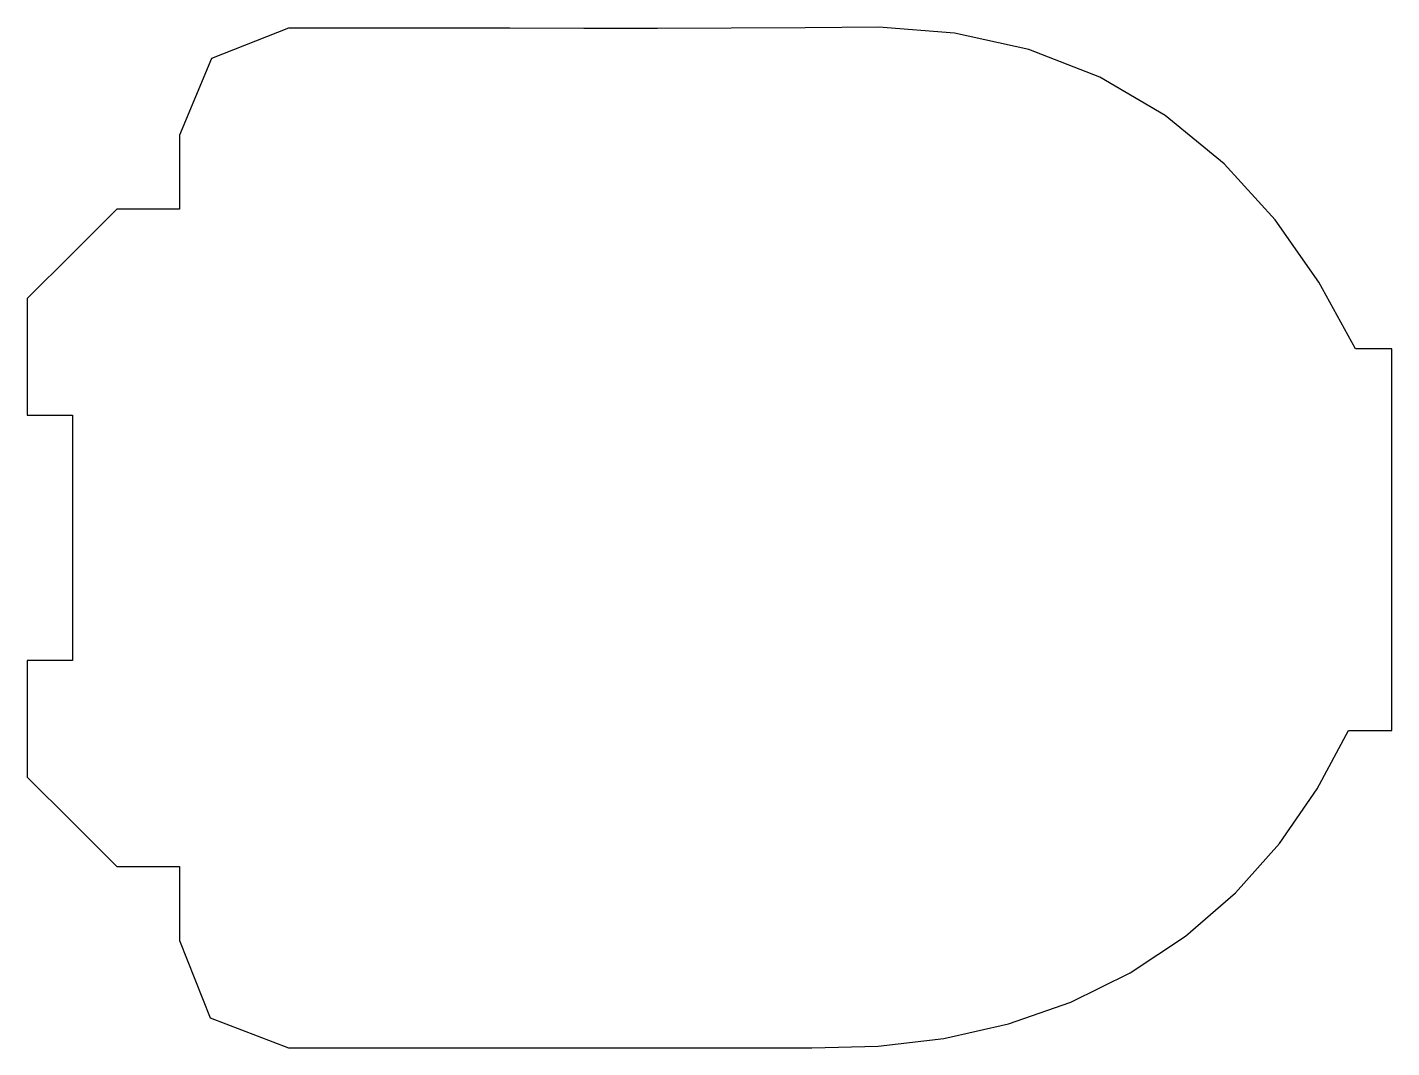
# Model space of a CAD drawing. Extents: x 19.5 to 40.1, y 34.4 to 49.8.
import ezdxf

# ---------------------------------------------------------------- set-up
doc = ezdxf.new("R2010")
doc.units = 0
doc.layers.add('Layer_1', color=7, linetype='CONTINUOUS')

msp = doc.modelspace()

# ---------------------------------------------------------------- linework, layer by layer
at = {"layer": 'Layer_1', "color": 1}
for points in [[(23.408329, 49.787531), (22.243648, 49.327281), (21.763015, 48.168811), (21.763015, 47.053211)], [(32.320829, 49.798331), (31.206561, 49.788996), (30.092341, 49.783663), (28.979051, 49.781402), (27.864709, 49.781347), (26.75078, 49.782684), (25.636513, 49.784619), (24.522242, 49.786367), (23.408329, 49.787131)], [(32.320829, 49.798331), (32.320829, 49.798331)], [(39.517669, 44.943691), (38.965968, 45.951227), (38.306485, 46.890881), (37.532747, 47.738487), (36.645297, 48.466207), (35.655802, 49.04714), (34.586968, 49.463153), (33.465409, 49.710605), (32.320829, 49.798331)], [(32.320829, 49.798331), (32.320829, 49.798331)], [(20.814578, 47.053211), (20.139445, 46.376751), (19.463015, 45.701611)], [(21.763015, 47.053211), (20.814578, 47.053211)], [(19.463015, 45.701611), (19.463015, 44.822731), (19.463015, 43.943851)], [(40.064544, 44.943691), (39.517669, 44.943691)], [(40.064544, 39.182723), (40.064544, 40.143455), (40.064544, 41.103044), (40.064544, 42.062876), (40.064544, 43.022742), (40.064544, 43.982619), (40.064544, 44.943691)], [(19.463015, 43.943851), (20.144266, 43.943851)], [(20.144266, 43.943851), (20.146122, 43.017871), (20.145832, 42.091085), (20.145142, 41.165128), (20.144266, 40.237603)], [(19.463015, 40.237603), (19.463015, 39.358683), (19.463015, 38.479763)], [(20.144266, 40.237603), (19.463015, 40.237603)], [(31.309891, 34.393843), (32.308709, 34.415073), (33.302315, 34.532072), (34.278112, 34.752634), (35.221322, 35.082315), (36.117236, 35.523958), (36.950618, 36.076396), (37.705298, 36.73172), (38.370692, 37.47856), (38.93961, 38.300719), (39.411454, 39.182723)], [(39.411454, 39.182723), (40.064544, 39.182723)], [(19.463015, 38.479763), (20.139445, 37.804663), (20.814578, 37.128243)], [(20.814578, 37.128243), (21.763015, 37.128243)], [(21.763015, 37.128243), (21.763015, 36.012563)], [(21.763015, 36.012563), (22.226178, 34.843781), (23.408329, 34.393843)], [(23.408329, 34.393843), (24.396035, 34.393843), (25.384389, 34.393843), (26.372403, 34.393843), (27.359992, 34.393843), (28.346971, 34.393843), (29.334338, 34.393843), (30.322454, 34.393843), (31.309891, 34.393843)]]:
    msp.add_lwpolyline(points, dxfattribs=at)

doc.saveas('drawing.dxf')
